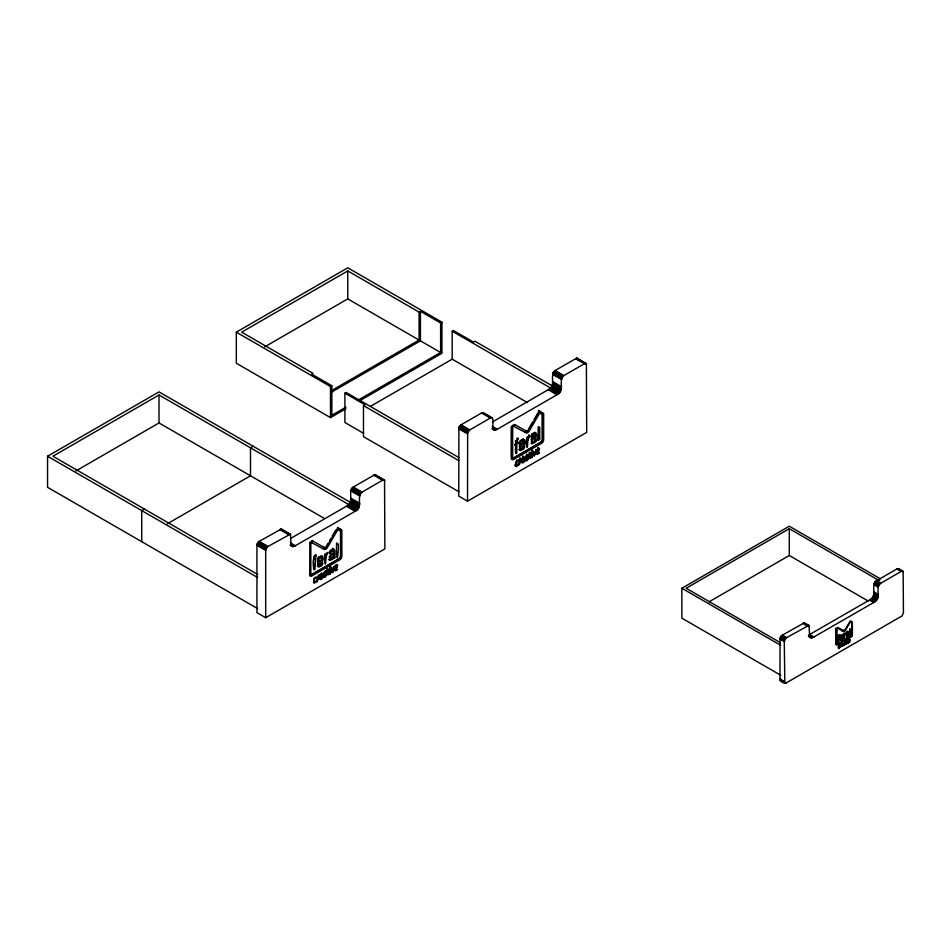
<?xml version="1.0" encoding="UTF-8"?>
<svg xmlns="http://www.w3.org/2000/svg" width="951" height="951" viewBox="0 0 951 951"><rect width="100%" height="100%" fill="white"/><g stroke="black" fill="none" stroke-linecap="round" stroke-linejoin="round"><path stroke-width="1.43" d="M340.506 529.22L340.506 555.443A2.984 1.724 -60 0 1 339.971 557.357M325.218 574.618L324.6 575.771M326.954 569.518C324.719 572.419 329.212 573.608 326.728 574.416M319.263 574.844C315.304 591.902 317.016 572.205 319.298 575.735M319.298 576.389L319.405 577.804L320.142 577.768M515.49 443.677L517.047 441.668M843.014 636.695C838.093 641.414 842.717 639.024 842.836 638.906A1.64 0.951 -60 0 1 842.229 639.88L841.017 640.534A1.688 0.975 -60 0 1 840.518 640.32L840.411 636.754A1.712 0.987 -60 0 1 841.124 635.553L842.301 634.911A1.688 0.975 -60 0 1 842.943 635.399L843.014 636.148M321.533 575.034L321.462 573.12M535.437 438.97C534.319 446.162 529.695 438.696 535.437 437.84M519.424 442.631L519.519 444.307M317.575 562.469L321.7 559.628L321.486 555.764M515.525 440.836L515.573 442.203M329.236 556.608L329.522 558.106L330.889 557.773M256.936 545.303L258.684 541.713L281.151 529.077L290.459 534.45L291.077 545.268L291.945 546.445L294.334 546.314L355.127 511.305C363.579 507.775 356.007 496.695 362.046 492.095L382.599 480.231L384.549 480.124L384.87 548.905L265.686 617.71L256.936 612.658L256.936 545.303L265.686 550.356L265.686 617.71M265.686 550.356L267.421 546.766L290.221 534.224M290.495 538.528L346.39 506.253C354.83 502.722 347.258 491.643 353.296 487.055L374.385 474.918L375.562 474.858L376.085 475.904M467.512 501.189L467.654 432.598L469.782 429.9L490.336 418.036C496.826 416.11 488.339 434.108 497.254 429.258L556.953 394.784C565.405 391.253 557.833 380.174 563.872 375.574L584.425 363.71L586.375 363.603L586.696 432.384L467.512 501.189L458.762 496.137L458.905 427.558L461.033 424.847L481.586 412.984L483.298 412.651L483.857 414.291M492.309 422.006L548.204 389.732C556.656 386.201 549.084 375.122 555.122 370.533L576.211 358.396L577.376 358.337L577.946 359.977M779.998 639.108L781.734 635.518L804.201 622.869L809.039 625.663L809.658 636.481L810.525 637.657L812.915 637.539L873.707 602.518C882.159 598.987 874.587 587.908 880.626 583.308L901.179 571.444L903.129 571.349L903.45 612.634L902.166 615.832L786.536 682.759C784.195 683.983 780.093 681.617 779.998 678.978L779.998 639.108L784.266 641.568L784.837 683.08M784.266 641.568L786.002 637.978L808.79 625.437M812.915 637.539L808.647 635.066L869.44 600.057C877.892 596.515 870.308 585.447 876.358 580.847L896.9 568.983L899.04 569.221M517.082 437.912L516.904 438.684M535.437 435.95L532.001 439.148A2.865 1.652 -60 0 0 531.478 440.147L531.68 443.903L534.664 442.655A2.794 1.617 -60 0 0 535.258 441.787C537.315 442.976 537.802 435.011 535.817 432.693A3.233 1.866 -60 0 0 534.949 432.598L534.593 432.693A4.719 2.722 -60 0 0 533.345 433.442C527.496 444.058 535.496 429.59 535.437 435.641M511.329 426.868L511.317 456.872A1.391 0.808 -60 0 0 512.28 457.395M322.912 574.927L323.471 575.842M324.232 575.961C326.122 571.551 326.122 577.923 323.827 576.27A2.461 1.426 -60 0 1 323.174 576.663M838.425 636.076C837.581 653.23 841.076 629.277 838.413 635.696M529.006 434.69L528.506 436.224M519.817 458.358L519.912 457.776M536.031 449.431L535.984 450.643M329.498 552.151L329.759 551.2M534.581 454.935L536.114 449.787L534.296 456.266L533.024 451.547L533.725 451.143L534.557 454.935M313.806 556.787L313.747 558.724M317.682 558.677L317.693 560.828M515.632 443.523L514.705 445.127L515.608 444.913L515.799 453.686L516.809 452.997L516.833 444.26L518.39 443.035L518.354 442.239L516.916 442.976L516.869 441.609L518.402 438.233L515.858 441.086L515.406 452.331M835.584 628.135L836.024 643.554M324.743 555.396L325.301 553.874M321.545 562.588L321.319 563.265A3.281 1.89 -60 0 1 321.093 563.741M531.145 439.624L531.419 438.922M315.221 558.784L313.675 559.996L313.58 568.853M843.347 633.746L843.062 637.859M523.216 446.554L523.133 446.744A3.281 1.89 -60 0 1 522.646 447.671M331.792 571.539L331.126 572.015M533.618 455.018L532.952 455.493M531.24 435.831L531.835 434.215M517.082 460.795L517.059 460.141A1.759 1.01 -60 0 0 516.833 459.808M336.381 566.523L336.357 564.525M848.981 639.857L848.779 638.62M535.199 440.907L534.902 432.301M519.662 441.692L519.876 441.252A1.843 1.058 -60 0 1 520.268 440.717M526.367 446.007L526.485 439.445L527.377 437.008M336.44 555.657L336.559 543.14M328.012 543.342L325.896 546.968A2.984 1.724 -60 0 1 323.031 548.691M329.426 540.917L330.841 538.492M332.244 536.079L335.774 530.016M528.423 429.246L532.655 421.971M534.07 419.557L538.302 412.282L542.522 414.624L542.534 440.456A1.403 0.808 -60 0 1 542.034 441.633L513.623 458.18A1.391 0.808 -60 0 1 512.66 457.645L512.684 427.641A1.331 0.773 -60 0 1 513.053 426.749L514.301 426.096M850.384 621.776L845.094 630.858A1.498 0.856 -60 0 1 843.656 631.726L837.546 628.195L836.999 628.766L837.023 644.362L851.644 635.957L851.823 622.56L850.479 621.942M337.878 527.686L326.478 547.241A1.391 0.808 -60 0 1 325.301 548.109L311.869 540.43M539.704 411.165L528.304 430.72A1.391 0.808 -60 0 1 527.127 431.588L514.871 424.598M537.339 452.105C535.496 454.519 535.33 449.05 538.207 450.001M516.702 464.54L515.038 465.812M846.842 632.724L846.865 631.797M315.221 555.039L314.353 555.729M314.579 581.465L313.402 582.285M522.741 457.443L522.563 457.621A1.843 1.07 -60 0 0 521.837 458.953L521.849 462.519A1.831 1.058 -60 0 0 522.598 462.982L523.906 462.21A1.783 1.034 -60 0 0 524.5 461.235C519.294 463.256 524.512 460.89 524.631 457.383A1.854 1.07 -60 0 0 523.93 456.849L523.561 456.932A2.877 1.664 -60 0 0 522.931 457.288L522.563 457.015M525.855 458.905L524.726 458.964M320.606 577.875C320.856 580.633 323.162 575.343 322.674 577.756A1.783 1.034 -60 0 1 322.08 578.731L320.772 579.504A1.831 1.058 -60 0 1 320.309 579.421A1.807 1.046 -60 0 1 320.023 579.04L320.011 575.474A1.843 1.07 -60 0 1 320.737 574.154L321.105 573.81A2.877 1.664 -60 0 1 321.747 573.453L322.116 573.37A1.831 1.058 -60 0 1 322.555 573.501A1.854 1.07 -60 0 1 322.805 573.905L322.841 575.89L319.429 578.731A1.831 1.058 -60 0 1 319.108 578.707M335.62 569.352L334.312 570.136M515.977 464.635L514.943 464.825M521.992 448.492L519.282 449.787A3.388 1.95 -60 0 1 518.782 449.561M330.33 550.356L331.578 549.785L332.244 550.819M532.156 433.834L533.404 433.264L534.058 434.298M522.313 461.663L521.624 462.103M319.465 564.347L318.121 564.811L317.575 563.289M330.449 554.397L332.268 553.589M512.22 425.454L526.2 432.955A2.984 1.724 -60 0 0 529.065 431.231L539.74 413.007M520.601 440.42L521.826 440.075L522.325 440.872M840.185 635.066L840.803 634.899M529.208 457.657L529.517 456.837M332.422 557.999C334.835 556.252 334.229 550.855 332.648 548.43A3.233 1.866 -60 0 0 332.386 548.335M537.339 439.695L538.373 438.922L538.385 426.619M345.867 408.74L330.496 417.62L236.312 363.234L236.312 332.161L347.769 267.813L441.953 322.187L441.953 353.261L359.954 400.609M441.953 322.187L440.61 322.971L420.425 311.322L419.082 312.094L347.769 270.928L241.685 332.161L312.998 373.339L311.655 374.112L331.84 385.761L331.84 415.29L345.914 407.159M257.638 608.604L47.55 487.304L47.55 456.23L159.007 391.883L349.992 502.14M349.849 505.171L159.007 394.986L52.935 456.23L257.78 574.499M264.699 346.853L347.769 298.887L419.082 340.054L419.082 312.094M75.937 470.911L159.007 422.957L324.374 518.426M236.312 332.161L330.496 386.546L331.84 385.761M330.889 390.968L419.082 340.054M330.853 392.549L420.425 340.838L440.61 352.488L440.61 322.971M144.421 509.058L141.735 510.604L141.735 541.678M253.192 446.257L250.505 447.814L250.505 475.773L167.435 523.739M363.698 433.371L344.904 422.517L344.904 393.155L346.116 392.454L458.917 457.586M370.391 406.398L452.189 359.181L452.189 331.21L453.401 330.508L473.455 342.087L474.929 341.231L552.483 386.011M357.433 400.514L440.61 352.488M458.822 491.703L363.472 436.652L363.472 405.578L364.946 404.734L344.904 393.155M780.735 675.246L681.867 618.162L681.867 588.253L789.294 526.224L880.46 578.862M879.711 580.895L789.294 528.697L686.135 588.253L780.367 642.662M709.054 601.817L789.294 555.491L868.251 601.068M844.963 639.048L847.507 637.574M337.914 529.529L327.251 547.752A2.984 1.724 -60 0 1 324.374 549.476L310.454 541.939M532.715 437.567L533.975 436.854L534.093 438.197M335.037 569.173L334.395 569.292M520.637 448.242C515.573 445.603 527.448 443.321 522.955 438.803M781.734 680.559L780.557 680.619M530.991 443.249L533.309 441.882A2.794 1.617 -60 0 0 533.535 441.609M846.426 640.855L846.735 640.261L846.354 640.808M312.475 542.617L311.227 543.271A1.331 0.773 -60 0 0 310.858 544.162L310.834 574.166A1.391 0.808 -60 0 0 311.797 574.689L340.208 558.154A1.403 0.808 -60 0 0 340.72 556.977L340.708 531.145L337.498 529.291M525.57 430.755L525.772 430.815A1.391 0.808 -60 0 0 526.616 430.399M323.744 547.277L323.958 547.336A1.391 0.808 -60 0 0 324.291 547.277M515.038 424.681L514.776 424.61A2.901 1.676 -60 0 0 513.255 425.18L512.268 426.262A2.901 1.676 -60 0 0 511.614 427.807L511.531 458.263A2.984 1.724 -60 0 0 513.659 459.452L541.701 443.261A2.984 1.724 -60 0 0 543.663 439.707L543.663 413.471L538.361 410.38M837.914 627.494L844.286 631.012L850.408 620.825L852.346 621.942L852.393 635.102A1.498 0.856 -60 0 1 851.407 636.873L837.379 644.968A1.498 0.856 -60 0 1 836.321 644.374L836.321 629.467A1.474 0.856 -60 0 1 836.821 628.195L837.213 627.803A1.474 0.856 -60 0 1 837.938 627.565L838.069 627.589M313.212 541.202L312.962 541.131A2.912 1.688 -60 0 0 311.488 541.63L310.454 542.783A2.901 1.676 -60 0 0 309.8 544.329L309.717 574.784A2.984 1.724 -60 0 0 311.833 575.973L339.876 559.782A2.984 1.724 -60 0 0 341.849 556.228L341.849 529.992L337.51 527.46M526.414 459.25L525.653 459.749A2.461 1.426 -60 0 1 525 460.141A1.926 1.117 -60 0 1 524.56 460.201M577.067 358.23L586.375 363.603M576.675 358.254L586.553 363.96M576.211 358.396L585.412 363.71M575.676 358.658L584.425 363.71M555.122 370.533L563.872 375.574M898.291 568.555L903.129 571.349M897.899 568.567L903.307 571.694M554.588 370.878L563.337 375.93M897.435 568.71L901.714 571.182M896.9 568.983L901.179 571.444M554.124 371.27L562.873 376.311M553.744 371.698L562.481 376.751M553.423 372.174L562.16 377.214M553.173 372.685L561.922 377.725M552.995 373.232L561.744 378.284M552.888 373.826L561.637 378.878M552.852 374.468L561.601 379.508M552.852 381.696L561.601 386.748M552.781 382.991L561.53 388.044M552.567 384.204L561.304 389.256M552.198 385.333L560.947 390.385M551.687 386.379L560.436 391.432M551.033 387.342L559.782 392.394M452.189 331.21L550.891 388.198M550.237 388.222L558.986 393.274M549.298 389.018L558.047 394.071M548.204 389.732L556.953 394.784M876.358 580.847L880.626 583.308M875.823 581.192L880.091 583.664M875.36 581.584L879.627 584.045M874.968 582.012L879.235 584.485M874.647 582.487L878.926 584.948M874.397 582.999L878.676 585.459M874.219 583.557L878.498 586.018M874.112 584.152L878.391 586.612M874.076 584.782L878.355 587.254M874.076 592.009L878.355 594.482M874.005 593.305L878.284 595.778M873.791 594.53L878.058 596.99M873.422 595.659L877.702 598.12M872.923 596.705L877.191 599.166M872.269 597.668L876.537 600.129M871.473 598.548L875.74 601.008M870.522 599.344L874.801 601.805M452.189 359.181L527.567 402.689M869.44 600.057L873.707 602.518M482.977 412.556L492.285 417.929M482.585 412.568L492.463 418.274M482.121 412.722L491.322 418.024M481.586 412.984L490.336 418.036M492.249 426.369L497.254 429.258M492.416 427.629L496.16 429.793M492.725 428.651L495.221 430.09M491.917 428.687L494.425 430.137M461.033 424.847L469.782 429.9M804.201 622.869L809.039 625.663M803.809 622.893L809.218 626.008M460.498 425.192L469.247 430.244M803.345 623.036L809.325 626.483M802.822 623.297L807.09 625.77M460.046 425.584L468.784 430.637M459.654 426.012L468.403 431.065M459.333 426.488L468.082 431.54M459.083 426.999L467.833 432.051M458.905 427.558L467.654 432.598M458.798 428.152L467.547 433.204M458.762 428.782L467.512 433.834M809.729 634.519L814.008 636.992M808.766 635.981L811.976 637.824M808.386 636.421L811.179 637.871M782.269 635.173L786.536 637.634M781.734 635.518L786.002 637.978M781.27 635.91L785.538 638.371M780.878 636.338L785.157 638.799M780.557 636.801L784.837 639.274M780.307 637.325L784.587 639.785M780.141 637.871L784.409 640.344M780.034 638.466L784.302 640.938M681.867 588.253L780.735 645.337M363.472 405.578L458.822 460.629M779.998 678.978L784.266 681.439M780.034 679.573L786.002 683.02M780.141 680.036L785.538 683.163M780.307 680.393L785.157 683.187M375.241 474.751L384.549 480.124M374.849 474.775L384.727 480.481M374.385 474.918L383.134 479.97M373.85 475.179L382.599 480.231M353.296 487.055L362.046 492.095M352.773 487.399L361.511 492.452M352.31 487.792L361.047 492.832M351.918 488.22L360.667 493.272M351.597 488.695L360.346 493.735M351.347 489.206L360.096 494.247M351.169 489.753L359.918 494.805M351.062 490.347L359.811 495.4M351.026 490.989L359.775 496.03M351.026 498.217L359.775 503.269M350.955 499.513L359.704 504.565M350.741 500.725L359.478 505.777M350.372 501.855L359.121 506.907M349.873 502.901L358.61 507.953M349.219 503.864L357.956 508.916M348.423 504.743L357.16 509.795M347.472 505.54L356.221 510.592M346.39 506.253L355.127 511.305M336.69 543.211L337.902 543.913C339.471 542.664 336.916 568.971 336.69 552.115M281.151 529.077L290.459 534.45M280.759 529.089L290.637 534.795M280.295 529.243L289.045 534.284M279.76 529.505L288.51 534.557M290.424 542.89L295.428 545.779M290.59 544.15L294.334 546.314M290.899 545.173L293.395 546.611M290.103 545.208L292.599 546.659M259.219 541.369L267.956 546.421M258.684 541.713L267.421 546.766M258.22 542.106L266.969 547.158M257.828 542.534L266.577 547.586M257.507 543.009L266.256 548.061M257.257 543.52L266.007 548.572M257.079 544.079L265.828 549.131M256.972 544.673L265.721 549.726M47.55 456.23L257.638 577.53M542.225 412.615L542.32 438.922A2.984 1.724 -60 0 1 541.606 441.157M281.472 529.172L282.007 530.218M847.412 631.143L847.543 632.367M330.556 566.891L331.114 569.411M325.147 571.075L325.218 572.573M326.918 568.948L326.906 568.318M320.535 557.821L320.011 556.597L318.775 556.941A1.843 1.058 -60 0 0 318.05 557.773M805.057 624.022L805.093 624.617M538.242 448.789L538.183 448.004A1.854 1.07 -60 0 0 537.79 447.529M523.359 457.455L523.288 456.599A1.854 1.07 -60 0 0 522.586 456.064M527.044 456.052L526.913 454.364A1.961 1.129 -60 0 0 526.711 454.102M837.629 636.695L837.629 638.751M789.294 528.697L789.294 555.491M420.425 311.322L420.425 340.838M347.769 270.928L347.769 298.887M330.496 386.546L330.496 417.62M159.007 394.986L159.007 422.957M517.071 463.66A1.652 0.951 -60 0 1 516.833 464.314M535.817 453.579A1.831 1.058 -60 0 0 536.138 453.615L537.446 452.831A1.783 1.034 -60 0 0 537.909 452.177M511.246 458.964A2.984 1.724 -60 0 0 512.304 458.679L540.358 442.477A2.984 1.724 -60 0 0 541.155 441.763M527.722 430.446A2.984 1.724 -60 0 1 524.845 432.17M843.739 630.085A1.498 0.856 -60 0 1 842.313 630.941M850.456 635.743A1.498 0.856 -60 0 1 850.063 636.1M836.036 644.196A1.498 0.856 -60 0 1 835.513 644.338M317.194 566.225A3.388 1.95 -60 0 0 317.456 566.309L320.166 565.013A3.281 1.89 -60 0 0 320.511 564.621M328.511 559.652A2.211 1.272 -60 0 0 328.784 559.747L331.495 558.403A2.794 1.617 -60 0 0 331.911 557.845M309.669 575.486A2.984 1.724 -60 0 0 310.49 575.2L338.532 558.998A2.984 1.724 -60 0 0 338.806 558.796M339.78 557.678A2.984 1.724 -60 0 1 339.079 558.558M310.454 573.917A1.391 0.808 -60 0 1 309.562 573.715M309.586 543.08A1.331 0.773 -60 0 1 309.883 542.498M329.819 568.936C329.082 581.073 332.291 569.185 329.819 568.936M519.21 459.595C517.32 474.169 523.442 453.365 519.21 459.595M531.645 452.414C530.908 464.552 534.117 452.664 531.645 452.414M840.161 645.04C839.293 651.578 842.182 642.424 840.185 644.992M846.378 641.45L846.414 644.124L846.378 641.45M322.223 574.88L322.223 575.593C318.965 579.171 321.307 572.133 322.223 574.88M524.049 458.358C521.909 463.22 522.325 455.814 524.049 458.358M842.574 644.421L841.778 645.253L842.574 644.421M314.365 579.266C313.461 585.471 316.326 579.86 316.6 580.954A1.652 0.951 -60 0 1 316.35 581.608L314.555 583.106A1.831 1.058 -60 0 1 313.794 582.678L313.794 579.004A1.843 1.07 -60 0 1 314.092 578.303A1.866 1.082 -60 0 1 314.555 577.685L316.184 577.019A1.759 1.01 -60 0 1 316.576 577.435L314.365 579.266M326.562 575.391L325.171 577.055A2.461 1.426 -60 0 1 324.517 577.435A1.926 1.117 -60 0 1 323.887 577.459C321.664 575.557 330.568 569.09 323.732 573.382A1.736 0.999 -60 0 1 323.958 572.74L324.077 572.526A1.985 1.141 -60 0 1 324.671 571.789L325.634 571.254A1.771 1.022 -60 0 1 326.11 571.313A1.961 1.129 -60 0 1 326.431 571.67L326.562 575.391M516.191 462.745C515.276 468.95 518.152 463.339 518.414 464.433A1.652 0.951 -60 0 1 518.176 465.087L516.381 466.584A1.831 1.058 -60 0 1 515.62 466.156L515.62 462.483A1.843 1.07 -60 0 1 515.918 461.782A1.866 1.082 -60 0 1 516.381 461.164L518.01 460.498A1.759 1.01 -60 0 1 518.402 460.914L516.191 462.745M528.387 458.869L526.997 460.534A2.461 1.426 -60 0 1 526.343 460.914A1.926 1.117 -60 0 1 525.701 460.938C523.49 458.988 532.405 452.605 525.558 456.86A1.736 0.999 -60 0 1 525.784 456.218L525.891 456.005A1.985 1.141 -60 0 1 526.497 455.267L527.46 454.733A1.771 1.022 -60 0 1 527.936 454.792A1.961 1.129 -60 0 1 528.257 455.149L528.387 458.869M838.651 646.621C838.271 649.331 841.112 646.311 838.58 648.534C836.797 645.836 841.433 644.766 838.651 646.621M841.445 644.968C840.708 648.32 843.656 645.991 842.431 643.684A1.438 0.832 -60 0 0 842.015 643.886L841.457 644.849M844.75 644.683L844.06 645.515A1.236 0.713 -60 0 1 843.727 645.705C842.693 642.983 845.641 641.164 844.75 644.683M315.007 565.084C315.494 579.409 310.157 557.227 316.196 554.909C315.387 559.307 316.279 558.296 315.007 565.084M326.015 556.751C325.551 575.117 323.15 552.888 326.55 553.399C330.259 550.047 326.502 554.766 326.015 556.751M334.835 557.298L334.728 558.201L333.432 558.308A2.794 1.617 -60 0 1 332.838 559.176L329.854 560.424L329.652 556.668A2.865 1.652 -60 0 1 330.187 555.669L333.575 552.852L332.66 550.546L329.569 553.732L331.519 549.963A4.719 2.722 -60 0 1 332.779 549.214L333.123 549.119A3.233 1.866 -60 0 1 333.991 549.214L334.788 550.593L334.835 557.298M334.835 567.367L334.918 570.445A1.831 1.058 -60 0 0 335.655 570.909L336.975 570.136A1.783 1.034 -60 0 0 337.569 569.162C332.802 571.052 337.201 569.019 337.7 565.31A1.854 1.07 -60 0 0 337.439 564.906A1.831 1.058 -60 0 0 336.999 564.775L336.63 564.846A2.877 1.664 -60 0 0 336 565.215L335.62 565.548A1.843 1.07 -60 0 0 334.907 566.879L334.835 567.367M527.829 440.23C527.377 458.608 524.964 436.331 528.376 436.878C532.073 433.525 528.328 438.245 527.829 440.23M536.661 450.845L536.744 453.924A1.831 1.058 -60 0 0 537.481 454.388L538.789 453.615A1.783 1.034 -60 0 0 539.395 452.64C534.545 454.483 539.074 452.521 539.526 448.789A1.854 1.07 -60 0 0 538.825 448.254L538.456 448.325A2.877 1.664 -60 0 0 537.814 448.694L537.446 449.027A1.843 1.07 -60 0 0 536.733 450.358L536.661 450.845M844.476 635.363L843.929 638.917L843.858 634.032L845.689 632.95L844.476 635.363M848.886 635.637L848.185 636.136A1.391 0.808 -60 0 1 847.888 636.576L846.39 637.194L846.295 635.316A1.426 0.82 -60 0 1 846.556 634.816C850.432 631.155 845.903 633.889 846.545 632.807A1.807 1.046 -60 0 1 847.032 632.142L847.234 631.963A2.366 1.367 -60 0 1 847.852 631.595L848.03 631.547A1.617 0.939 -60 0 1 848.47 631.595A1.795 1.034 -60 0 1 848.756 631.916L848.886 635.637M848.886 640.665C848.066 643.791 851.038 642.008 849.885 639.381A1.438 0.832 -60 0 0 849.469 639.595L848.886 640.665M328.261 570.327C329.997 574.951 327.049 577.483 327.596 570.731C325.967 569.257 330.389 567.997 328.297 570.291M530.087 453.805C531.764 459.309 528.851 460.748 529.018 454.412C528.601 451.333 532.061 452.379 530.087 453.805M845.594 642.151C846.045 648.416 844.797 638.989 845.594 642.151M539.728 439.017L538.528 440.432L538.504 426.69L539.728 427.391L539.728 439.017M850.42 634.757L849.861 635.494L849.814 628.587L850.42 634.757M317.717 560.531L318.098 566.665A3.388 1.95 -60 0 0 318.811 567.081L321.509 565.797A3.281 1.89 -60 0 0 322.662 564.05C324.041 559.663 318.05 569.934 318.93 563.028C324.553 563.931 324.6 552.079 319.31 557.143A3.352 1.938 -60 0 0 318.454 558.261L317.717 560.531M321.878 558.606C322.139 562.077 316.838 562.314 319.393 558.558A1.843 1.058 -60 0 1 320.118 557.714L321.355 557.381L321.878 558.606M519.543 444.01L519.924 450.144A3.388 1.95 -60 0 0 520.625 450.56L523.335 449.276A3.281 1.89 -60 0 0 524.488 447.529C525.867 443.142 519.864 453.413 520.756 446.506C526.367 447.41 526.414 435.558 521.124 440.622A3.352 1.938 -60 0 0 520.268 441.74L519.543 444.01M523.704 442.084C524.025 445.484 518.77 445.65 521.219 442.037A1.843 1.058 -60 0 1 521.944 441.193L523.181 440.86L523.704 442.084M842.408 636.29C840.803 640.38 840.636 634.162 842.408 636.29M335.501 567.022C337.213 569.827 337.284 562.873 335.501 567.022M537.327 450.501C539.039 453.318 539.062 446.399 537.327 450.501M849.219 640.498L849.968 639.868L849.219 640.498M527.722 458.168C526.438 462.947 525.428 456.421 527.722 458.168M844.417 644.326L843.703 645.301L844.417 644.326M333.611 555.491C329.771 565.69 329.914 550.938 333.611 555.491M848.268 634.733C846.972 639.108 846.283 632.974 848.268 634.733M334.288 566.309L333.135 572.312C330.247 574.618 331.388 560.935 332.743 571.456L334.288 566.309M848.613 640.142C848.589 649.806 845.796 635.446 847.84 642.71L848.613 640.142M330.603 566.974C329.474 569.245 329.807 565.334 330.603 566.974M532.429 450.453C531.252 452.759 531.633 448.801 532.429 450.453"/></g></svg>
